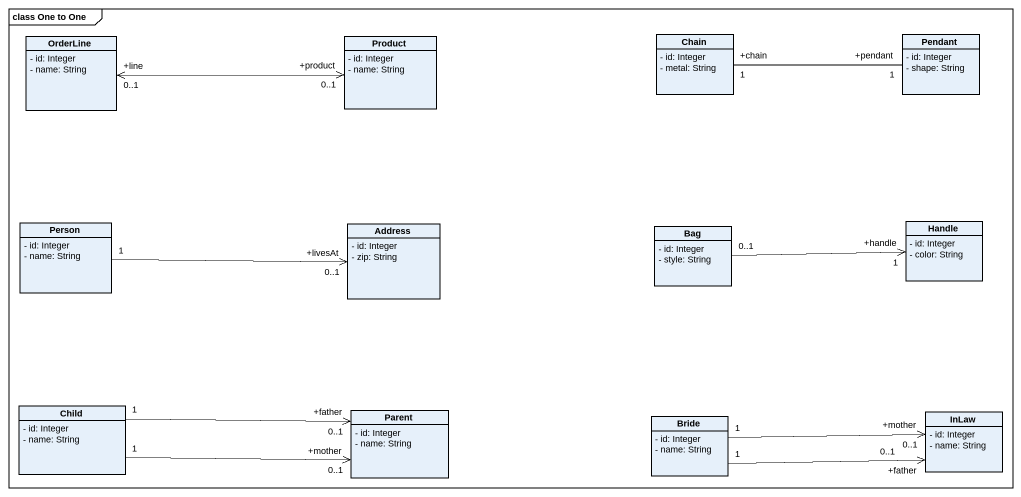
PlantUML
@startuml
mainframe class One to One
hide circle
hide empty members
skinparam classAttributeIconSize 0
class OrderLine {
  - id: Integer
  - name: String
}
class Product {
  - id: Integer
  - name: String
}
class Chain {
  - id: Integer
  - metal: String
}
class Pendant {
  - id: Integer
  - shape: String
}
class "Person" as Person_ {
  - id: Integer
  - name: String
}
class Address {
  - id: Integer
  - zip: String
}
class Bag {
  - id: Integer
  - style: String
}
class Handle {
  - id: Integer
  - color: String
}
class Child {
  - id: Integer
  - name: String
}
class Parent {
  - id: Integer
  - name: String
}
class Bride {
  - id: Integer
  - name: String
}
class InLaw {
  - id: Integer
  - name: String
}
OrderLine "+line\n0..1" <-right-> "+product\n0..1" Product
Chain "+chain\n1" -right- "+pendant\n1" Pendant
Person_ "1" -right-> "+livesAt\n0..1" Address
Bag "0..1" -right-> "+handle\n1" Handle
Child "1" -right-> "+father\n0..1" Parent
Child "1" -right-> "+mother\n0..1" Parent
Bride "1" -right-> "+mother\n0..1" InLaw
Bride "1" -right-> "+father\n0..1" InLaw
@enduml
